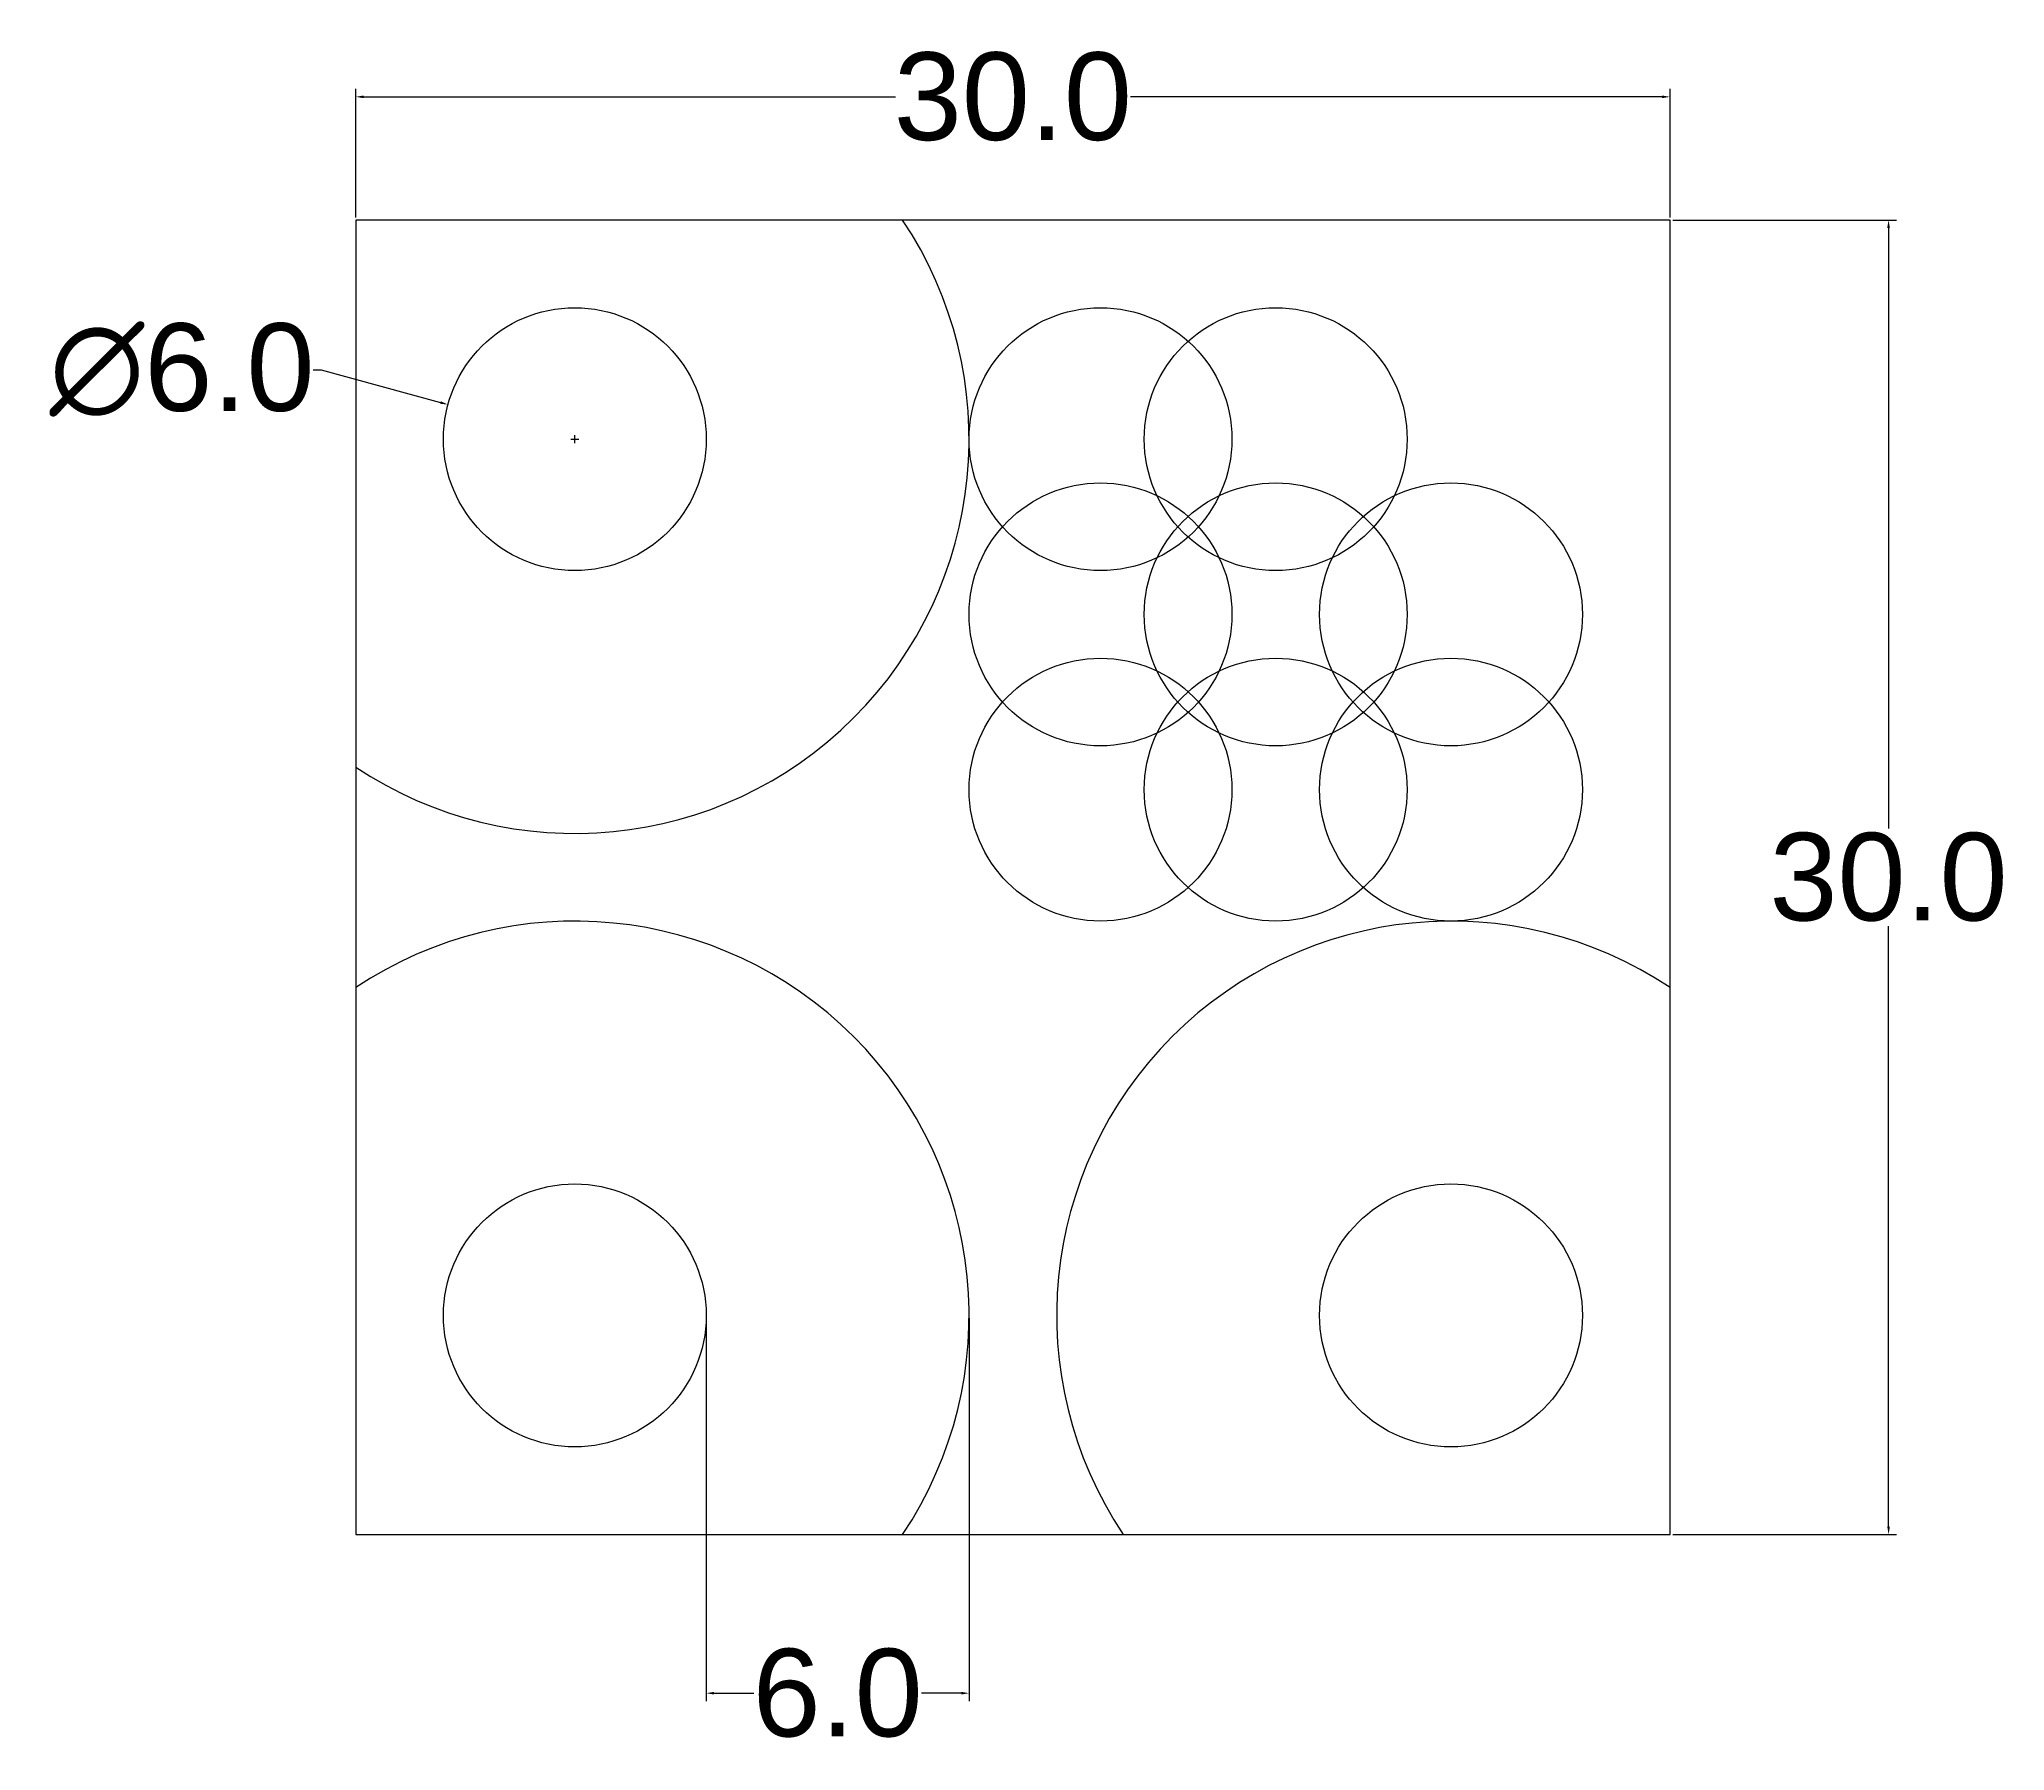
# Model space of a CAD drawing. Header units: millimetres. Extents: x -7 to 144, y -5 to 43.
# Drawn here: x -7.22 to 37.64, y -4.93 to 34.13 of the extents above; entities that cross this region are included whole.
import ezdxf

# ---------------------------------------------------------------- set-up
doc = ezdxf.new("R2010")
doc.units = ezdxf.units.MM
doc.layers.get('0').update_dxf_attribs({"true_color": 0xc2ced6})
doc.layers.add('All_2', color=7, linetype='Continuous', true_color=0xc2ced6)
doc.layers.add('Dimensions', color=7, linetype='Continuous', true_color=0xc2ced6)
doc.layers.get('0').off()
doc.styles.add('Dim', font='arial.ttf', dxfattribs={"height": 2})
doc.styles.get("Standard").update_dxf_attribs({"font": 'arial.ttf'})
doc.dimstyles.get("Standard").update_dxf_attribs({"dimtxt": 0.18, "dimasz": 0.18, "dimexe": 0.18, "dimexo": 0.0625, "dimgap": 0.09, "dimtad": 0, "dimtih": 1, "dimtoh": 1, "dimdec": 4, "dimzin": 0, "dimdsep": 46, "dimtxsty": 'Standard', "dimcen": 0.09, "dimadec": 0, "dimazin": 0, "dimtfac": 1, "dimtdec": 4, "dimtofl": 0, "dimtmove": 0, "dimatfit": 3, "dimfxl": 1, "dimtolj": 1, "dimtzin": 0, "dimarcsym": 0})

# ---------------------------------------------------------------- blocks, each defined once
blk = doc.blocks.new('*U3')
blk.add_circle((0, 0), 3.25)
blk = doc.blocks.new('*U4')
at = {"color": 0, "linetype": 'ByBlock', "lineweight": -2, "transparency": 16777216}
blk.add_blockref('*U3', (0, 0), dxfattribs=at)
blk = doc.blocks.new('*D75')
at = {"layer": 'Defpoints', "color": 0, "transparency": 16777216}
for p in [(8, 5), (14, 5), (14, -3.622)]:
    blk.add_point(p, dxfattribs=at)
at = {"layer": 'Dimensions', "color": 0, "lineweight": -2, "transparency": 16777216}
for p, q in [((8, 4.938), (8, -3.802)), ((14, 4.938), (14, -3.802)), ((8.18, -3.622), (9.087, -3.622)), ((13.82, -3.622), (12.913, -3.622))]:
    blk.add_line(p, q, dxfattribs=at)
at = {"layer": 'Dimensions', "color": 0, "transparency": 16777216}
for points in [[(8.18, -3.592), (8.18, -3.652), (8, -3.622)], [(13.82, -3.592), (13.82, -3.652), (14, -3.622)]]:
    blk.add_solid(points, dxfattribs=at)
at = {"layer": 'Dimensions', "color": 0, "transparency": 16777216, "insert": (11, -3.622), "char_height": 2, "attachment_point": 5, "style": 'Dim'}
blk.add_mtext('\\A1;6.0', dxfattribs=at)
blk = doc.blocks.new('*D76')
at = {"layer": 'Defpoints', "color": 0, "transparency": 16777216}
for p in [(30, 32.813), (0, 30), (30, 30)]:
    blk.add_point(p, dxfattribs=at)
at = {"layer": 'Dimensions', "color": 0, "lineweight": -2, "transparency": 16777216}
for p, q in [((0, 30.062), (0, 32.993)), ((0.18, 32.813), (12.317, 32.813)), ((29.82, 32.813), (17.683, 32.813)), ((30, 30.062), (30, 32.993))]:
    blk.add_line(p, q, dxfattribs=at)
at = {"layer": 'Dimensions', "color": 0, "transparency": 16777216}
for points in [[(0.18, 32.843), (0.18, 32.783), (0, 32.813)], [(29.82, 32.843), (29.82, 32.783), (30, 32.813)]]:
    blk.add_solid(points, dxfattribs=at)
at = {"layer": 'Dimensions', "color": 0, "transparency": 16777216, "insert": (15, 32.813), "char_height": 2, "attachment_point": 5, "style": 'Dim'}
blk.add_mtext('\\A1;30.0', dxfattribs=at)
blk = doc.blocks.new('*D77')
at = {"layer": 'Defpoints', "color": 0, "transparency": 16777216}
for p in [(30, 30), (30, 0), (34.989, 0)]:
    blk.add_point(p, dxfattribs=at)
at = {"layer": 'Dimensions', "color": 0, "lineweight": -2, "transparency": 16777216}
for p, q in [((30.062, 30), (35.169, 30)), ((34.989, 29.82), (34.989, 16.112)), ((34.989, 0.18), (34.989, 13.888)), ((30.062, 0), (35.169, 0))]:
    blk.add_line(p, q, dxfattribs=at)
at = {"layer": 'Dimensions', "color": 0, "transparency": 16777216}
for points in [[(34.959, 29.82), (35.019, 29.82), (34.989, 30)], [(34.959, 0.18), (35.019, 0.18), (34.989, 0)]]:
    blk.add_solid(points, dxfattribs=at)
at = {"layer": 'Dimensions', "color": 0, "transparency": 16777216, "insert": (34.989, 15), "char_height": 2, "attachment_point": 5, "style": 'Dim'}
blk.add_mtext('\\A1;30.0', dxfattribs=at)
blk = doc.blocks.new('*D78')
at = {"layer": 'Defpoints', "color": 0, "transparency": 16777216}
for p in [(2.106, 25.789), (7.894, 24.211)]:
    blk.add_point(p, dxfattribs=at)
at = {"layer": 'Dimensions', "color": 0, "lineweight": -2, "transparency": 16777216}
for p, q in [((-0.971, 26.579), (-0.791, 26.579)), ((-0.791, 26.579), (1.932, 25.836)), ((4.91, 25), (5.09, 25)), ((5, 24.91), (5, 25.09))]:
    blk.add_line(p, q, dxfattribs=at)
at = {"layer": 'Dimensions', "color": 0, "transparency": 16777216}
blk.add_solid([(1.94, 25.865), (1.924, 25.808), (2.106, 25.789)], dxfattribs=at)
at = {"layer": 'Dimensions', "color": 0, "transparency": 16777216, "insert": (-3.966, 26.579), "char_height": 2, "attachment_point": 5, "style": 'Dim'}
blk.add_mtext('\\A1;∅6.0', dxfattribs=at)

msp = doc.modelspace()

# ---------------------------------------------------------------- linework, layer by layer
at = {"layer": 'All_2', "color": 18, "true_color": 0x000000}
msp.add_lwpolyline([(0, 0), (30, 0), (30, 30), (0, 30)], close=True, dxfattribs=at)
at = {"layer": 'All_2', "color": 5}
for centre in [(5, 25), (5, 5), (25, 5)]:
    msp.add_circle(centre, 3, dxfattribs=at)
at = {"layer": 'All_2', "color": 3}
for centre in [(17, 25), (21, 25), (17, 21), (21, 21), (25, 21), (17, 17), (21, 17), (25, 17)]:
    msp.add_circle(centre, 3, dxfattribs=at)
at = {"layer": 'All_2', "color": 1}
for centre, start, end in [((5, 25), 236.251, 33.749), ((5, 5), 326.251, 123.749), ((25, 5), 56.251, 213.749)]:
    msp.add_arc(centre, 9, start, end, dxfattribs=at)

# ---------------------------------------------------------------- block references
msp.add_blockref('*U4', (17.75, 17.75))

# ---------------------------------------------------------------- dimensions: what is measured, and where the dimension line sits
at = {"layer": 'Dimensions', "color": 18, "true_color": 0x000000}
for base, p1, p2, picture, middle in [((30, 32.813), (0, 30), (30, 30), '*D76', (15, 32.813)), ((14, -3.622), (8, 5), (14, 5), '*D75', (11, -3.622))]:
    dim = msp.add_linear_dim(base=base, p1=p1, p2=p2, dimstyle='Standard', override={"dimdec": 1, "dimtxsty": 'Dim'}, dxfattribs=at)
    dim.commit()
    dim.dimension.update_dxf_attribs({"geometry": picture, "text_midpoint": middle})
dim = msp.add_linear_dim(base=(34.989, 0), p1=(30, 30), p2=(30, 0), angle=90, dimstyle='Standard', override={"dimdec": 1, "dimtxsty": 'Dim'}, dxfattribs=at)
dim.commit()
dim.dimension.update_dxf_attribs({"geometry": '*D77', "text_midpoint": (34.989, 15)})
dim = msp.add_diameter_dim_2p(p1=(7.894, 24.211), p2=(2.106, 25.789), dimstyle='Standard', override={"dimdec": 1, "dimtxsty": 'Dim'}, dxfattribs=at)
dim.commit()
dim.dimension.update_dxf_attribs({"geometry": '*D78', "text_midpoint": (-3.966, 26.579), "dimtype": 163})

doc.saveas('drawing.dxf')
